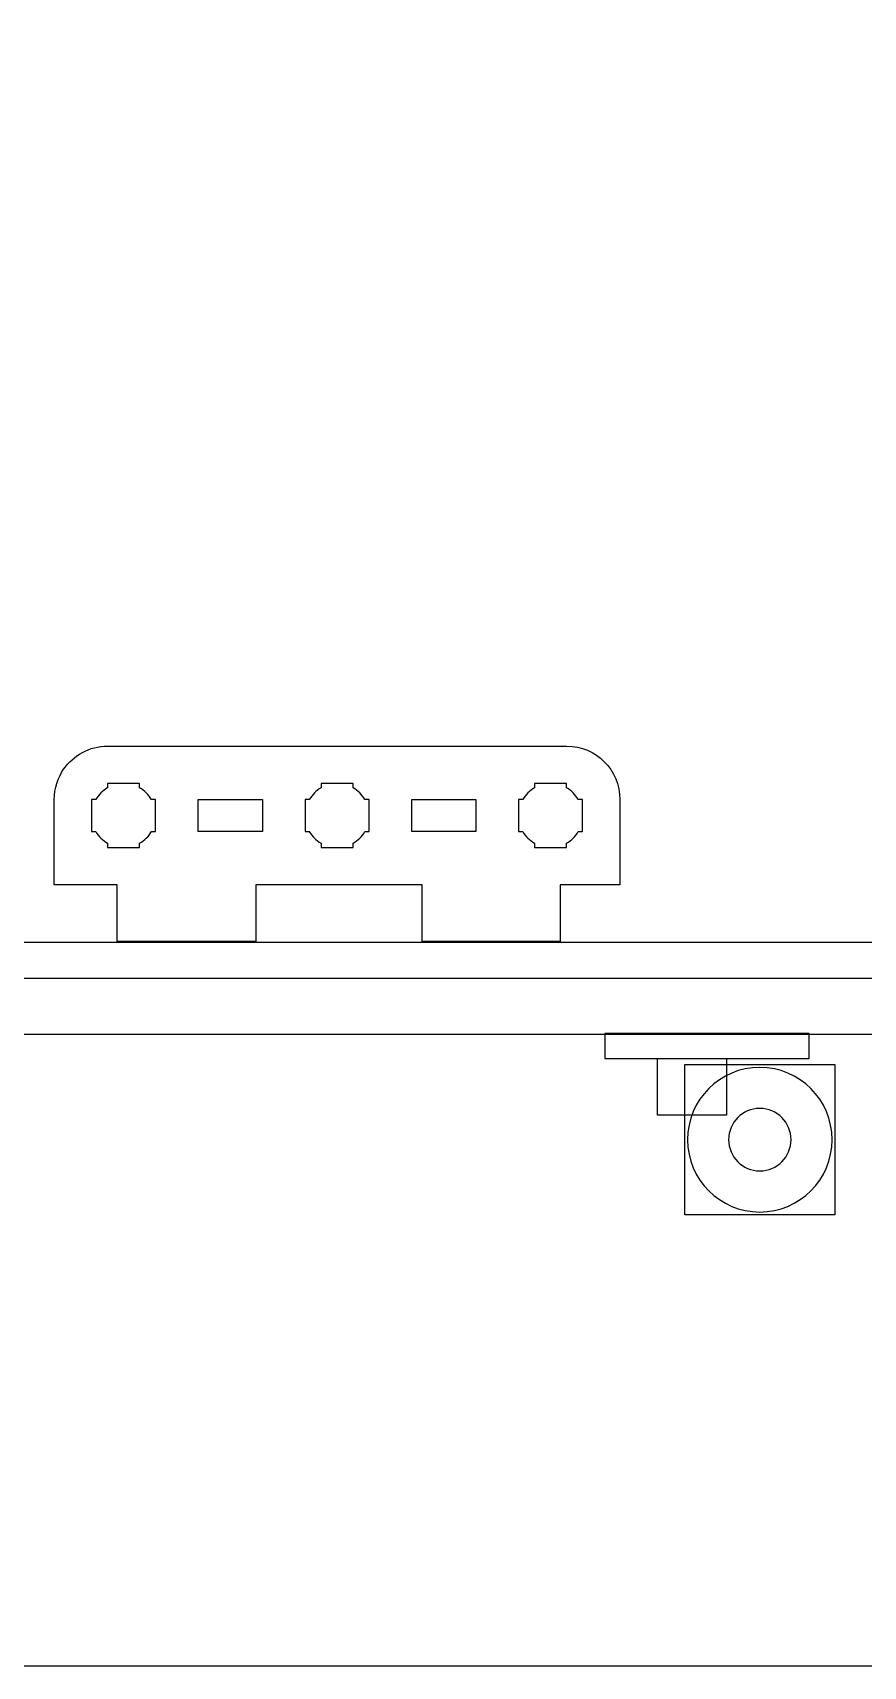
# Model space of a CAD drawing. Extents: x 0 to 879, y 0 to 842.
# Drawn here: x 354.1 to 574.7, y 0 to 433.7 of the extents above; entities that cross this region are included whole.
import ezdxf

# ---------------------------------------------------------------- set-up
doc = ezdxf.new("R2010")
doc.units = 0
doc.header["$MEASUREMENT"] = 0
doc.layers.add('LAYER_1', color=7, linetype='CONTINUOUS')

# ---------------------------------------------------------------- blocks, each defined once
blk = doc.blocks.new('BLOCK_5')
at = {"layer": 'LAYER_1'}
blk.add_lwpolyline([(527.25, 159.74), (567.14, 159.74), (567.14, 119.85), (527.25, 119.85), (527.25, 159.74)], dxfattribs=at)
for points in [[(566.39, 139.8), (566.39, 129.2), (557.79, 120.6), (547.19, 120.6), (536.59, 120.6), (528, 129.2), (528, 139.8), (528, 150.4), (536.59, 158.99), (547.19, 158.99), (557.79, 158.99), (566.39, 150.4), (566.39, 139.8)], [(555.49, 139.8), (555.49, 135.22), (551.78, 131.5), (547.19, 131.5), (542.61, 131.5), (538.9, 135.22), (538.9, 139.8), (538.9, 144.38), (542.61, 148.09), (547.19, 148.09), (551.78, 148.09), (555.49, 144.38), (555.49, 139.8)]]:
    blk.add_open_spline(points, degree=3, knots=[0, 0, 0, 0, 1, 1, 1, 2, 2, 2, 3, 3, 3, 4, 4, 4, 4], dxfattribs=at)
at = {"layer": 'LAYER_1', "color": 250}
for points in [[(566.39, 139.8), (566.39, 129.2), (557.79, 120.6), (547.19, 120.6), (536.59, 120.6), (528, 129.2), (528, 139.8), (528, 150.4), (536.59, 158.99), (547.19, 158.99), (557.79, 158.99), (566.39, 150.4), (566.39, 139.8)], [(555.49, 139.8), (555.49, 135.22), (551.78, 131.5), (547.19, 131.5), (542.61, 131.5), (538.9, 135.22), (538.9, 139.8), (538.9, 144.38), (542.61, 148.09), (547.19, 148.09), (551.78, 148.09), (555.49, 144.38), (555.49, 139.8)]]:
    blk.add_open_spline(points, degree=3, knots=[0, 0, 0, 0, 1, 1, 1, 2, 2, 2, 3, 3, 3, 4, 4, 4, 4], dxfattribs=at)

msp = doc.modelspace()

# ---------------------------------------------------------------- linework, layer by layer
at = {"layer": 'LAYER_1'}
msp.add_lwpolyline([(0, 841.89), (878.58, 841.89), (878.58, 0), (0, 0), (0, 841.89)], dxfattribs=at)
at = {"layer": 'LAYER_1', "color": 7}
for points in [[(415.08, 221.59), (398.07, 221.59), (398.07, 230.1), (415.08, 230.1), (415.08, 221.59)], [(471.77, 221.59), (454.76, 221.59), (454.76, 230.1), (471.77, 230.1), (471.77, 221.59)]]:
    msp.add_lwpolyline(points, dxfattribs=at)
at = {"layer": 'LAYER_1', "color": 250}
for points in [[(457.49, 192.41), (494.13, 192.41)], [(506, 161.33), (560.33, 161.33), (560.33, 168), (506, 168), (506, 161.33)], [(538.33, 146.33), (520, 146.33), (520, 161.33), (538.33, 161.33), (538.33, 146.33)]]:
    msp.add_lwpolyline(points, dxfattribs=at)
for points, knots in [([(362.3, 238.13), (360.73, 235.85), (359.81, 233.08), (359.81, 230.1), (359.81, 230.1), (359.81, 207.43), (359.81, 207.43), (359.81, 207.43), (376.5, 207.43), (376.5, 207.43), (376.5, 207.43), (376.5, 192.42), (376.5, 192.42), (376.5, 192.42), (413.35, 192.42), (413.35, 192.42), (413.35, 192.42), (413.35, 207.43), (413.35, 207.43), (413.35, 207.43), (457.49, 207.43), (457.49, 207.43), (457.49, 207.43), (457.49, 192.42), (457.49, 192.42), (457.49, 192.42), (494.13, 192.42), (494.13, 192.42), (494.13, 192.42), (494.13, 207.43), (494.13, 207.43), (494.13, 207.43), (510.04, 207.43), (510.04, 207.43), (510.04, 207.43), (510.04, 230.1), (510.04, 230.1), (510.04, 237.93), (503.7, 244.28), (495.87, 244.28), (495.87, 244.28), (373.98, 244.28), (373.98, 244.28), (369.13, 244.28), (364.86, 241.85), (362.3, 238.13)], [0, 0, 0, 0, 1, 1, 1, 2, 2, 2, 3, 3, 3, 4, 4, 4, 5, 5, 5, 6, 6, 6, 7, 7, 7, 8, 8, 8, 9, 9, 9, 10, 10, 10, 11, 11, 11, 12, 12, 12, 13, 13, 13, 14, 14, 14, 15, 15, 15, 15]), ([(656.43, 206.8), (659.41, 201.32), (657.36, 194.4), (651.89, 191.42), (651.89, 191.42), (619.13, 173.6), (619.13, 173.6), (613.65, 170.62), (609.17, 168.1), (609.17, 168), (609.17, 167.89), (604.06, 167.81), (597.83, 167.81), (597.83, 167.81), (254.51, 167.81), (254.51, 167.81), (248.27, 167.81), (243.17, 168.05), (243.17, 168.34), (243.17, 168.62), (243.08, 168.7), (242.97, 168.49), (242.86, 168.29), (238.28, 170.56), (232.81, 173.54), (232.81, 173.54), (199.94, 191.42), (199.94, 191.42), (194.46, 194.4), (192.41, 201.32), (195.39, 206.8), (195.39, 206.8), (196.21, 208.3), (196.21, 208.3), (199.19, 213.78), (206.11, 215.82), (211.59, 212.84), (211.59, 212.84), (239.59, 197.61), (239.59, 197.61), (245.06, 194.63), (254.65, 192.19), (260.89, 192.19), (260.89, 192.19), (590.94, 192.19), (590.94, 192.19), (597.17, 192.19), (606.76, 194.63), (612.24, 197.61), (612.24, 197.61), (640.24, 212.84), (640.24, 212.84), (645.71, 215.82), (652.63, 213.78), (655.61, 208.3), (655.61, 208.3), (656.43, 206.8), (656.43, 206.8)], [0, 0, 0, 0, 1, 1, 1, 2, 2, 2, 3, 3, 3, 4, 4, 4, 5, 5, 5, 6, 6, 6, 7, 7, 7, 8, 8, 8, 9, 9, 9, 10, 10, 10, 11, 11, 11, 12, 12, 12, 13, 13, 13, 14, 14, 14, 15, 15, 15, 16, 16, 16, 17, 17, 17, 18, 18, 18, 19, 19, 19, 19]), ([(197.12, 209.97), (217.02, 198.04), (235.94, 188.5), (253.33, 182.67), (253.33, 182.67), (606, 182.67), (606, 182.67), (621.81, 188.34), (637.52, 198.37), (653.18, 211)], [0, 0, 0, 0, 1, 1, 1, 2, 2, 2, 3, 3, 3, 3])]:
    msp.add_open_spline(points, degree=3, knots=knots, dxfattribs=at)
at = {"layer": 'LAYER_1', "color": 7}
for points in [[(386.73, 221.59), (386.73, 221.59), (385.59, 221.59), (385.59, 221.59), (384.85, 220.3), (383.77, 219.23), (382.48, 218.48), (382.48, 218.48), (382.48, 217.34), (382.48, 217.34), (382.48, 217.34), (378.23, 217.34), (378.23, 217.34), (378.23, 217.34), (373.98, 217.34), (373.98, 217.34), (373.98, 217.34), (373.98, 218.48), (373.98, 218.48), (372.69, 219.23), (371.61, 220.3), (370.86, 221.59), (370.86, 221.59), (369.72, 221.59), (369.72, 221.59), (369.72, 221.59), (369.72, 225.85), (369.72, 225.85), (369.72, 225.85), (369.72, 230.1), (369.72, 230.1), (369.72, 230.1), (370.86, 230.1), (370.86, 230.1), (371.61, 231.39), (372.69, 232.47), (373.98, 233.21), (373.98, 233.21), (373.98, 234.35), (373.98, 234.35), (373.98, 234.35), (378.23, 234.35), (378.23, 234.35), (378.23, 234.35), (382.48, 234.35), (382.48, 234.35), (382.48, 234.35), (382.48, 233.21), (382.48, 233.21), (383.77, 232.47), (384.85, 231.39), (385.59, 230.1), (385.59, 230.1), (386.73, 230.1), (386.73, 230.1), (386.73, 230.1), (386.73, 225.85), (386.73, 225.85), (386.73, 225.85), (386.73, 221.59), (386.73, 221.59)], [(443.42, 221.59), (443.42, 221.59), (442.29, 221.59), (442.29, 221.59), (441.54, 220.3), (440.46, 219.23), (439.17, 218.48), (439.17, 218.48), (439.17, 217.34), (439.17, 217.34), (439.17, 217.34), (434.92, 217.34), (434.92, 217.34), (434.92, 217.34), (430.67, 217.34), (430.67, 217.34), (430.67, 217.34), (430.67, 218.48), (430.67, 218.48), (429.38, 219.23), (428.3, 220.3), (427.55, 221.59), (427.55, 221.59), (426.42, 221.59), (426.42, 221.59), (426.42, 221.59), (426.42, 225.85), (426.42, 225.85), (426.42, 225.85), (426.42, 230.1), (426.42, 230.1), (426.42, 230.1), (427.55, 230.1), (427.55, 230.1), (428.3, 231.39), (429.38, 232.47), (430.67, 233.21), (430.67, 233.21), (430.67, 234.35), (430.67, 234.35), (430.67, 234.35), (434.92, 234.35), (434.92, 234.35), (434.92, 234.35), (439.17, 234.35), (439.17, 234.35), (439.17, 234.35), (439.17, 233.21), (439.17, 233.21), (440.46, 232.47), (441.54, 231.39), (442.29, 230.1), (442.29, 230.1), (443.42, 230.1), (443.42, 230.1), (443.42, 230.1), (443.42, 225.85), (443.42, 225.85), (443.42, 225.85), (443.42, 221.59), (443.42, 221.59)], [(500.12, 221.59), (500.12, 221.59), (498.98, 221.59), (498.98, 221.59), (498.23, 220.3), (497.16, 219.23), (495.87, 218.48), (495.87, 218.48), (495.87, 217.34), (495.87, 217.34), (495.87, 217.34), (491.61, 217.34), (491.61, 217.34), (491.61, 217.34), (487.36, 217.34), (487.36, 217.34), (487.36, 217.34), (487.36, 218.48), (487.36, 218.48), (486.07, 219.23), (485, 220.3), (484.25, 221.59), (484.25, 221.59), (483.11, 221.59), (483.11, 221.59), (483.11, 221.59), (483.11, 225.85), (483.11, 225.85), (483.11, 225.85), (483.11, 230.1), (483.11, 230.1), (483.11, 230.1), (484.25, 230.1), (484.25, 230.1), (485, 231.39), (486.07, 232.47), (487.36, 233.21), (487.36, 233.21), (487.36, 234.35), (487.36, 234.35), (487.36, 234.35), (491.61, 234.35), (491.61, 234.35), (491.61, 234.35), (495.87, 234.35), (495.87, 234.35), (495.87, 234.35), (495.87, 233.21), (495.87, 233.21), (497.16, 232.47), (498.23, 231.39), (498.98, 230.1), (498.98, 230.1), (500.12, 230.1), (500.12, 230.1), (500.12, 230.1), (500.12, 225.85), (500.12, 225.85), (500.12, 225.85), (500.12, 221.59), (500.12, 221.59)]]:
    msp.add_open_spline(points, degree=3, knots=[0, 0, 0, 0, 1, 1, 1, 2, 2, 2, 3, 3, 3, 4, 4, 4, 5, 5, 5, 6, 6, 6, 7, 7, 7, 8, 8, 8, 9, 9, 9, 10, 10, 10, 11, 11, 11, 12, 12, 12, 13, 13, 13, 14, 14, 14, 15, 15, 15, 16, 16, 16, 17, 17, 17, 18, 18, 18, 19, 19, 19, 20, 20, 20, 20], dxfattribs=at)

# ---------------------------------------------------------------- block references
at = {"layer": 'LAYER_1'}
msp.add_blockref('BLOCK_5', (0, 0), dxfattribs=at)

doc.saveas('drawing.dxf')
